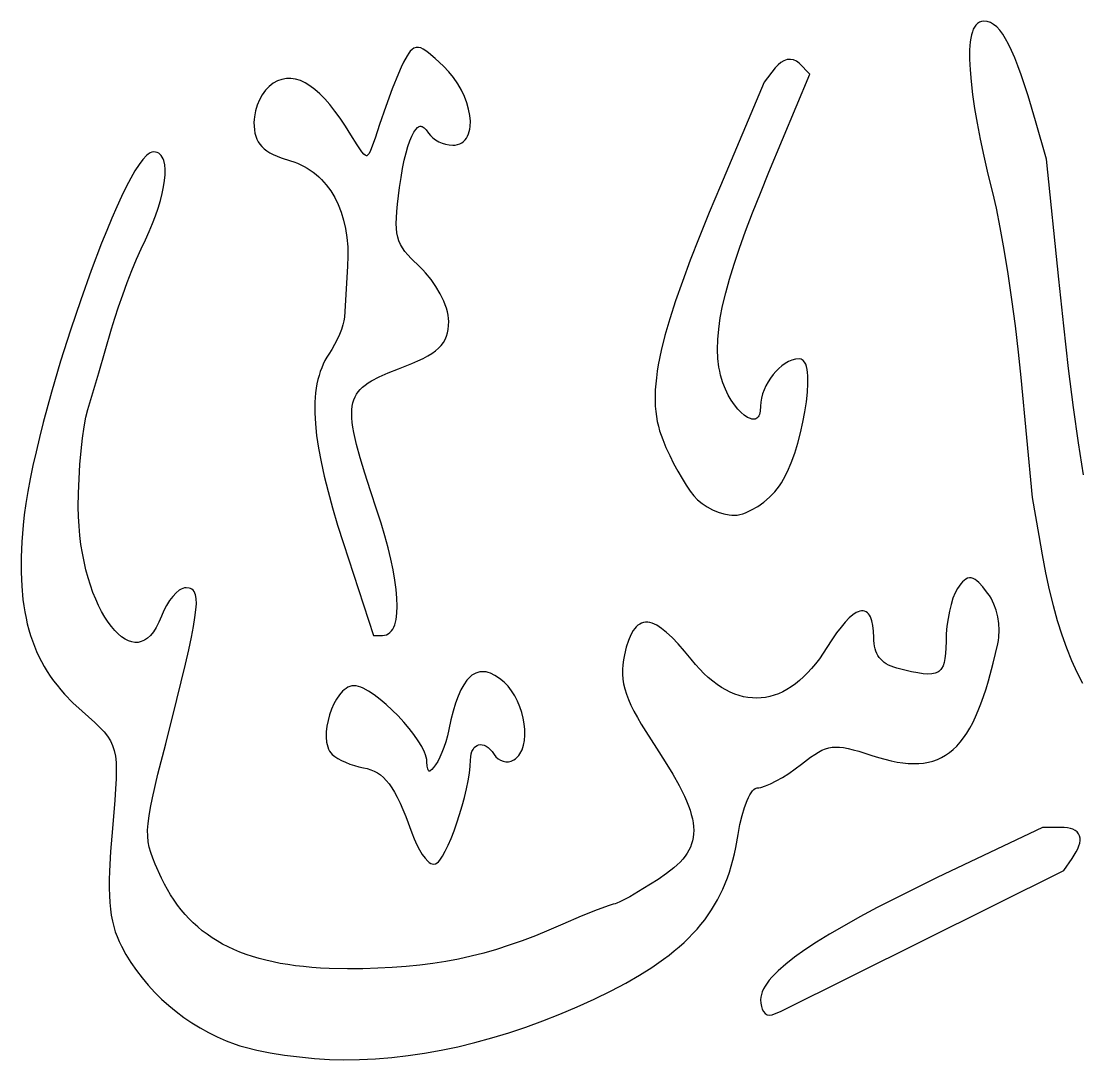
# Model space of a CAD drawing. Extents: x -592 to 638, y 287 to 852.
# Drawn here: x -78.9 to -27.4, y 400 to 450.5 of the extents above; entities that cross this region are included whole.
import ezdxf

# ---------------------------------------------------------------- set-up
doc = ezdxf.new("R2010")
doc.units = 0
doc.layers.add('COUCHE_1', color=18, linetype='CONTINUOUS')

msp = doc.modelspace()

# ---------------------------------------------------------------- linework, layer by layer
at = {"layer": 'COUCHE_1'}
msp.add_lwpolyline([(-27.283, 428.446), (-27.531, 429.999), (-27.773, 431.716), (-28.011, 433.607), (-28.248, 435.685), (-28.489, 437.96), (-29.084, 443.796), (-29.62, 445.659), (-29.983, 446.876), (-30.153, 447.409), (-30.317, 447.894), (-30.476, 448.332), (-30.629, 448.724), (-30.779, 449.073), (-30.926, 449.38), (-31.071, 449.647), (-31.215, 449.875), (-31.36, 450.066), (-31.507, 450.222), (-31.658, 450.343), (-31.814, 450.43), (-31.975, 450.482), (-32.14, 450.499), (-32.248, 450.487), (-32.349, 450.45), (-32.439, 450.391), (-32.517, 450.312), (-32.584, 450.216), (-32.642, 450.104), (-32.69, 449.976), (-32.731, 449.833), (-32.764, 449.674), (-32.79, 449.499), (-32.82, 449.106), (-32.825, 448.651), (-32.803, 448.137), (-32.755, 447.566), (-32.681, 446.941), (-32.581, 446.262), (-32.457, 445.534), (-32.306, 444.757), (-32.131, 443.935), (-31.931, 443.069), (-31.706, 442.164), (-31.532, 441.409), (-31.347, 440.475), (-31.157, 439.398), (-30.968, 438.216), (-30.786, 436.965), (-30.616, 435.683), (-30.463, 434.406), (-30.334, 433.172), (-29.774, 427.342), (-29.464, 425.484), (-29.3, 424.553), (-29.129, 423.677), (-28.949, 422.853), (-28.759, 422.08), (-28.558, 421.353), (-28.344, 420.669), (-28.115, 420.026), (-27.871, 419.419), (-27.609, 418.847), (-27.33, 418.306)], dxfattribs=at)
for points in [[(-66.88, 447.331), (-67.054, 447.143), (-67.211, 446.922), (-67.347, 446.675), (-67.459, 446.409), (-67.544, 446.133), (-67.597, 445.853), (-67.611, 445.712), (-67.616, 445.573), (-67.611, 445.392), (-67.596, 445.222), (-67.569, 445.062), (-67.529, 444.911), (-67.475, 444.77), (-67.407, 444.638), (-67.324, 444.515), (-67.226, 444.4), (-67.112, 444.294), (-66.982, 444.195), (-66.837, 444.104), (-66.674, 444.017), (-66.495, 443.936), (-66.296, 443.858), (-65.847, 443.71), (-65.67, 443.654), (-65.501, 443.59), (-65.337, 443.518), (-65.178, 443.438), (-65.024, 443.351), (-64.876, 443.256), (-64.732, 443.155), (-64.594, 443.045), (-64.461, 442.929), (-64.334, 442.806), (-64.212, 442.676), (-64.097, 442.54), (-63.88, 442.246), (-63.688, 441.927), (-63.519, 441.584), (-63.375, 441.217), (-63.256, 440.827), (-63.163, 440.417), (-63.096, 439.985), (-63.057, 439.535), (-63.045, 439.067), (-63.062, 438.58), (-63.219, 436.106), (-63.243, 435.933), (-63.292, 435.732), (-63.365, 435.506), (-63.458, 435.266), (-63.568, 435.018), (-63.692, 434.772), (-63.827, 434.534), (-63.97, 434.31), (-64.069, 434.157), (-64.162, 433.995), (-64.246, 433.826), (-64.323, 433.649), (-64.392, 433.466), (-64.453, 433.275), (-64.506, 433.077), (-64.551, 432.871), (-64.588, 432.657), (-64.618, 432.435), (-64.653, 431.967), (-64.656, 431.464), (-64.628, 430.925), (-64.568, 430.348), (-64.477, 429.731), (-64.354, 429.073), (-64.2, 428.372), (-64.014, 427.627), (-63.796, 426.835), (-63.546, 425.994), (-63.264, 425.105), (-61.808, 420.633), (-61.373, 420.633), (-61.273, 420.642), (-61.175, 420.669), (-61.085, 420.714), (-61.004, 420.775), (-60.932, 420.85), (-60.87, 420.939), (-60.817, 421.039), (-60.772, 421.151), (-60.735, 421.274), (-60.704, 421.41), (-60.664, 421.71), (-60.65, 422.053), (-60.662, 422.438), (-60.698, 422.86), (-60.759, 423.32), (-60.845, 423.814), (-60.955, 424.34), (-61.09, 424.895), (-61.248, 425.478), (-61.43, 426.085), (-61.636, 426.715), (-61.957, 427.669), (-62.231, 428.516), (-62.458, 429.264), (-62.636, 429.921), (-62.764, 430.494), (-62.808, 430.751), (-62.84, 430.989), (-62.859, 431.211), (-62.865, 431.416), (-62.858, 431.605), (-62.838, 431.78), (-62.805, 431.941), (-62.759, 432.09), (-62.701, 432.228), (-62.629, 432.358), (-62.544, 432.479), (-62.445, 432.594), (-62.331, 432.703), (-62.202, 432.808), (-62.057, 432.91), (-61.898, 433.008), (-61.527, 433.201), (-61.093, 433.393), (-60.593, 433.591), (-59.933, 433.855), (-59.649, 433.981), (-59.396, 434.103), (-59.17, 434.225), (-58.97, 434.347), (-58.796, 434.47), (-58.644, 434.598), (-58.515, 434.732), (-58.407, 434.872), (-58.32, 435.02), (-58.252, 435.176), (-58.203, 435.342), (-58.17, 435.516), (-58.152, 435.702), (-58.146, 435.901), (-58.153, 436.05), (-58.175, 436.207), (-58.21, 436.371), (-58.258, 436.54), (-58.317, 436.712), (-58.388, 436.889), (-58.559, 437.244), (-58.767, 437.598), (-59.005, 437.942), (-59.269, 438.263), (-59.41, 438.414), (-59.553, 438.554), (-59.969, 438.956), (-60.136, 439.135), (-60.278, 439.308), (-60.396, 439.476), (-60.493, 439.645), (-60.569, 439.819), (-60.627, 440.004), (-60.668, 440.204), (-60.692, 440.424), (-60.7, 440.67), (-60.693, 440.945), (-60.672, 441.252), (-60.638, 441.597), (-60.534, 442.415), (-60.462, 442.896), (-60.386, 443.336), (-60.305, 443.736), (-60.22, 444.094), (-60.131, 444.411), (-60.039, 444.684), (-59.944, 444.914), (-59.848, 445.099), (-59.753, 445.238), (-59.66, 445.333), (-59.62, 445.36), (-59.58, 445.379), (-59.543, 445.389), (-59.508, 445.391), (-59.471, 445.386), (-59.431, 445.373), (-59.388, 445.35), (-59.343, 445.317), (-59.239, 445.211), (-59.127, 445.051), (-59.038, 444.934), (-58.92, 444.823), (-58.783, 444.725), (-58.631, 444.64), (-58.467, 444.57), (-58.297, 444.517), (-58.123, 444.483), (-57.95, 444.471), (-57.827, 444.479), (-57.712, 444.501), (-57.606, 444.538), (-57.51, 444.59), (-57.423, 444.654), (-57.347, 444.73), (-57.282, 444.817), (-57.227, 444.913), (-57.182, 445.017), (-57.147, 445.129), (-57.121, 445.248), (-57.104, 445.374), (-57.096, 445.638), (-57.122, 445.921), (-57.178, 446.219), (-57.266, 446.527), (-57.383, 446.839), (-57.53, 447.152), (-57.705, 447.46), (-57.908, 447.759), (-58.139, 448.044), (-58.396, 448.308), (-58.805, 448.687), (-59.128, 448.963), (-59.265, 449.065), (-59.39, 449.143), (-59.508, 449.198), (-59.622, 449.226), (-59.734, 449.225), (-59.839, 449.191), (-59.932, 449.129), (-60.015, 449.045), (-60.093, 448.94), (-60.171, 448.816), (-60.339, 448.507), (-60.456, 448.266), (-60.59, 447.961), (-60.893, 447.21), (-61.211, 446.351), (-61.506, 445.483), (-61.724, 444.815), (-61.898, 444.336), (-61.972, 444.169), (-62.038, 444.05), (-62.098, 443.978), (-62.116, 443.963), (-62.132, 443.956), (-62.143, 443.953), (-62.15, 443.954), (-62.202, 443.977), (-62.274, 444.039), (-62.364, 444.145), (-62.596, 444.484), (-62.899, 444.974), (-63.164, 445.394), (-63.424, 445.78), (-63.679, 446.13), (-63.929, 446.446), (-64.176, 446.727), (-64.419, 446.973), (-64.658, 447.184), (-64.894, 447.36), (-65.128, 447.502), (-65.359, 447.609), (-65.589, 447.68), (-65.816, 447.714), (-66.041, 447.711), (-66.262, 447.671), (-66.477, 447.594), (-66.686, 447.482), (-66.785, 447.412)], [(-47.405, 429.384), (-47.212, 428.994), (-47.009, 428.615), (-46.805, 428.258), (-46.604, 427.933), (-46.412, 427.651), (-46.233, 427.422), (-46.044, 427.228), (-45.823, 427.048), (-45.578, 426.887), (-45.317, 426.747), (-45.048, 426.633), (-44.777, 426.547), (-44.512, 426.494), (-44.382, 426.48), (-44.256, 426.477), (-44.128, 426.487), (-43.993, 426.511), (-43.855, 426.548), (-43.711, 426.599), (-43.421, 426.733), (-43.126, 426.908), (-42.835, 427.118), (-42.557, 427.358), (-42.299, 427.621), (-42.179, 427.762), (-42.068, 427.906), (-41.966, 428.057), (-41.865, 428.225), (-41.674, 428.602), (-41.494, 429.028), (-41.327, 429.491), (-41.176, 429.981), (-41.041, 430.488), (-40.924, 430.999), (-40.828, 431.504), (-40.754, 431.992), (-40.704, 432.453), (-40.68, 432.876), (-40.685, 433.248), (-40.699, 433.415), (-40.721, 433.566), (-40.752, 433.701), (-40.793, 433.819), (-40.848, 433.92), (-40.919, 434.003), (-41.012, 434.059), (-41.115, 434.077), (-41.289, 434.062), (-41.458, 434.018), (-41.625, 433.949), (-41.788, 433.858), (-41.946, 433.746), (-42.099, 433.617), (-42.244, 433.472), (-42.381, 433.312), (-42.508, 433.141), (-42.624, 432.96), (-42.726, 432.771), (-42.814, 432.575), (-42.886, 432.376), (-42.939, 432.173), (-42.972, 431.97), (-42.984, 431.775), (-42.999, 431.544), (-43.017, 431.455), (-43.04, 431.378), (-43.068, 431.313), (-43.1, 431.261), (-43.135, 431.221), (-43.172, 431.19), (-43.212, 431.168), (-43.255, 431.154), (-43.304, 431.147), (-43.358, 431.147), (-43.417, 431.156), (-43.479, 431.173), (-43.623, 431.237), (-43.775, 431.336), (-43.935, 431.47), (-44.097, 431.637), (-44.258, 431.837), (-44.414, 432.066), (-44.561, 432.322), (-44.696, 432.604), (-44.815, 432.91), (-44.927, 433.284), (-44.972, 433.477), (-45.009, 433.676), (-45.06, 434.094), (-45.08, 434.539), (-45.068, 435.014), (-45.022, 435.523), (-44.943, 436.07), (-44.829, 436.656), (-44.679, 437.285), (-44.493, 437.961), (-44.27, 438.685), (-44.01, 439.462), (-43.712, 440.294), (-43.374, 441.185), (-42.997, 442.136), (-42.58, 443.153), (-40.588, 447.926), (-41.115, 448.453), (-41.241, 448.553), (-41.385, 448.618), (-41.538, 448.643), (-41.694, 448.629), (-41.848, 448.579), (-41.997, 448.495), (-42.138, 448.378), (-42.268, 448.234), (-42.812, 447.536), (-44.941, 442.491), (-45.484, 441.191), (-45.971, 439.988), (-46.405, 438.875), (-46.787, 437.848), (-47.118, 436.901), (-47.399, 436.028), (-47.632, 435.223), (-47.818, 434.481), (-47.958, 433.798), (-48.011, 433.475), (-48.053, 433.165), (-48.084, 432.866), (-48.104, 432.578), (-48.114, 432.301), (-48.113, 432.033), (-48.102, 431.774), (-48.08, 431.523), (-48.048, 431.279), (-48.007, 431.042), (-47.955, 430.812), (-47.894, 430.588), (-47.823, 430.368), (-47.744, 430.153), (-47.585, 429.774)], [(-74.649, 408.743), (-74.651, 408.348), (-74.641, 407.98), (-74.622, 407.639), (-74.592, 407.321), (-74.551, 407.023), (-74.498, 406.743), (-74.434, 406.479), (-74.359, 406.227), (-74.272, 405.987), (-74.172, 405.754), (-74.061, 405.526), (-73.837, 405.121), (-73.594, 404.727), (-73.332, 404.345), (-73.051, 403.976), (-72.753, 403.62), (-72.438, 403.277), (-72.107, 402.95), (-71.761, 402.637), (-71.4, 402.34), (-71.026, 402.059), (-70.638, 401.795), (-70.238, 401.549), (-69.826, 401.321), (-69.403, 401.112), (-68.97, 400.922), (-68.527, 400.753), (-68.299, 400.677), (-68.045, 400.604), (-67.472, 400.465), (-66.826, 400.339), (-66.129, 400.228), (-65.403, 400.135), (-64.668, 400.064), (-63.946, 400.017), (-63.258, 399.997), (-62.488, 400.006), (-61.709, 400.042), (-60.92, 400.106), (-60.124, 400.198), (-59.321, 400.316), (-58.512, 400.462), (-57.697, 400.635), (-56.878, 400.834), (-56.054, 401.059), (-55.228, 401.311), (-54.4, 401.588), (-53.57, 401.891), (-52.74, 402.22), (-51.91, 402.574), (-51.082, 402.952), (-50.255, 403.356), (-49.542, 403.73), (-48.879, 404.108), (-48.266, 404.493), (-47.701, 404.885), (-47.435, 405.085), (-47.181, 405.288), (-46.938, 405.494), (-46.706, 405.704), (-46.485, 405.917), (-46.274, 406.133), (-46.073, 406.354), (-45.883, 406.58), (-45.703, 406.809), (-45.533, 407.044), (-45.372, 407.284), (-45.221, 407.528), (-45.079, 407.779), (-44.947, 408.035), (-44.823, 408.297), (-44.708, 408.565), (-44.601, 408.839), (-44.503, 409.12), (-44.413, 409.408), (-44.33, 409.703), (-44.256, 410.005), (-44.188, 410.315), (-44.076, 410.955), (-43.991, 411.437), (-43.888, 411.877), (-43.77, 412.27), (-43.642, 412.607), (-43.575, 412.751), (-43.508, 412.878), (-43.44, 412.986), (-43.373, 413.074), (-43.31, 413.141), (-43.251, 413.186), (-43.201, 413.209), (-43.148, 413.218), (-43.071, 413.224), (-42.973, 413.243), (-42.754, 413.313), (-42.501, 413.42), (-42.222, 413.561), (-41.924, 413.731), (-41.615, 413.925), (-41.304, 414.139), (-40.999, 414.368), (-40.551, 414.708), (-40.355, 414.843), (-40.173, 414.955), (-40.002, 415.045), (-39.837, 415.114), (-39.674, 415.163), (-39.508, 415.194), (-39.336, 415.206), (-39.151, 415.2), (-38.951, 415.176), (-38.729, 415.135), (-38.484, 415.075), (-38.212, 414.999), (-37.57, 414.796), (-37.249, 414.695), (-36.939, 414.608), (-36.64, 414.535), (-36.352, 414.477), (-36.074, 414.435), (-35.806, 414.408), (-35.548, 414.397), (-35.299, 414.402), (-35.059, 414.424), (-34.828, 414.464), (-34.605, 414.521), (-34.391, 414.597), (-34.185, 414.69), (-33.987, 414.803), (-33.797, 414.934), (-33.615, 415.084), (-33.441, 415.253), (-33.274, 415.441), (-33.113, 415.648), (-32.959, 415.875), (-32.811, 416.122), (-32.669, 416.388), (-32.531, 416.675), (-32.399, 416.983), (-32.27, 417.312), (-32.145, 417.662), (-32.024, 418.033), (-31.906, 418.428), (-31.677, 419.282), (-31.456, 420.23), (-31.426, 420.389), (-31.404, 420.553), (-31.387, 420.882), (-31.404, 421.214), (-31.452, 421.542), (-31.531, 421.86), (-31.64, 422.16), (-31.706, 422.305), (-31.779, 422.442), (-31.859, 422.572), (-31.946, 422.694), (-32.179, 422.989), (-32.377, 423.206), (-32.469, 423.29), (-32.558, 423.356), (-32.648, 423.403), (-32.74, 423.43), (-32.835, 423.434), (-32.926, 423.412), (-33.012, 423.369), (-33.092, 423.308), (-33.17, 423.231), (-33.249, 423.138), (-33.415, 422.906), (-33.528, 422.7), (-33.632, 422.441), (-33.725, 422.14), (-33.806, 421.807), (-33.873, 421.449), (-33.925, 421.079), (-33.958, 420.704), (-33.97, 420.339), (-33.976, 420.026), (-33.992, 419.752), (-34.02, 419.516), (-34.061, 419.316), (-34.116, 419.152), (-34.187, 419.019), (-34.226, 418.968), (-34.27, 418.922), (-34.319, 418.882), (-34.37, 418.849), (-34.501, 418.796), (-34.659, 418.765), (-34.851, 418.756), (-35.079, 418.771), (-35.343, 418.808), (-35.644, 418.867), (-36.368, 419.045), (-36.51, 419.088), (-36.641, 419.136), (-36.762, 419.191), (-36.872, 419.252), (-36.972, 419.319), (-37.062, 419.392), (-37.144, 419.472), (-37.216, 419.558), (-37.279, 419.652), (-37.334, 419.752), (-37.38, 419.861), (-37.418, 419.978), (-37.448, 420.103), (-37.469, 420.236), (-37.482, 420.379), (-37.487, 420.533), (-37.496, 420.846), (-37.524, 421.118), (-37.571, 421.347), (-37.638, 421.532), (-37.682, 421.613), (-37.732, 421.681), (-37.789, 421.738), (-37.855, 421.783), (-37.927, 421.814), (-38.005, 421.829), (-38.085, 421.828), (-38.166, 421.814), (-38.247, 421.787), (-38.332, 421.747), (-38.5, 421.636), (-38.68, 421.481), (-38.871, 421.282), (-39.075, 421.039), (-39.29, 420.751), (-39.518, 420.42), (-39.757, 420.045), (-39.939, 419.763), (-40.123, 419.499), (-40.311, 419.253), (-40.502, 419.023), (-40.696, 418.81), (-40.893, 418.615), (-41.092, 418.437), (-41.293, 418.275), (-41.497, 418.131), (-41.702, 418.004), (-41.909, 417.893), (-42.117, 417.8), (-42.326, 417.723), (-42.536, 417.663), (-42.748, 417.62), (-42.96, 417.593), (-43.172, 417.583), (-43.386, 417.59), (-43.6, 417.613), (-43.814, 417.653), (-44.029, 417.71), (-44.243, 417.784), (-44.458, 417.875), (-44.673, 417.983), (-44.887, 418.108), (-45.101, 418.251), (-45.314, 418.41), (-45.526, 418.588), (-45.737, 418.782), (-45.946, 418.994), (-46.153, 419.224), (-46.36, 419.473), (-46.689, 419.874), (-46.997, 420.226), (-47.285, 420.527), (-47.552, 420.777), (-47.803, 420.977), (-48.036, 421.126), (-48.15, 421.183), (-48.26, 421.226), (-48.368, 421.255), (-48.473, 421.271), (-48.576, 421.273), (-48.676, 421.259), (-48.772, 421.23), (-48.863, 421.186), (-48.949, 421.129), (-49.029, 421.058), (-49.103, 420.975), (-49.174, 420.878), (-49.3, 420.653), (-49.413, 420.379), (-49.514, 420.056), (-49.605, 419.685), (-49.653, 419.442), (-49.685, 419.206), (-49.702, 418.973), (-49.702, 418.742), (-49.683, 418.51), (-49.646, 418.274), (-49.589, 418.033), (-49.511, 417.783), (-49.412, 417.522), (-49.29, 417.247), (-49.146, 416.956), (-48.977, 416.645), (-48.784, 416.312), (-48.564, 415.953), (-48.045, 415.149), (-47.62, 414.493), (-47.253, 413.89), (-46.942, 413.334), (-46.689, 412.822), (-46.583, 412.582), (-46.492, 412.352), (-46.415, 412.131), (-46.352, 411.919), (-46.302, 411.716), (-46.267, 411.521), (-46.245, 411.334), (-46.237, 411.154), (-46.243, 410.981), (-46.262, 410.814), (-46.294, 410.652), (-46.34, 410.495), (-46.398, 410.342), (-46.471, 410.192), (-46.557, 410.044), (-46.657, 409.899), (-46.771, 409.756), (-46.9, 409.614), (-47.042, 409.473), (-47.198, 409.333), (-47.556, 409.05), (-47.97, 408.766), (-48.704, 408.305), (-49.345, 407.928), (-49.824, 407.674), (-49.973, 407.609), (-50.056, 407.588), (-50.16, 407.567), (-50.351, 407.507), (-50.926, 407.292), (-51.702, 406.975), (-52.597, 406.59), (-53.275, 406.298), (-53.933, 406.03), (-54.575, 405.786), (-55.204, 405.565), (-55.825, 405.366), (-56.439, 405.188), (-57.052, 405.031), (-57.667, 404.894), (-58.287, 404.775), (-58.916, 404.676), (-59.557, 404.593), (-60.214, 404.528), (-60.891, 404.479), (-61.591, 404.445), (-62.318, 404.426), (-63.074, 404.421), (-63.961, 404.439), (-64.386, 404.459), (-64.799, 404.488), (-65.2, 404.526), (-65.589, 404.571), (-65.967, 404.625), (-66.334, 404.687), (-66.689, 404.757), (-67.033, 404.836), (-67.366, 404.923), (-67.689, 405.018), (-68, 405.123), (-68.301, 405.236), (-68.592, 405.357), (-68.873, 405.488), (-69.143, 405.627), (-69.404, 405.775), (-69.655, 405.932), (-69.896, 406.098), (-70.128, 406.273), (-70.351, 406.457), (-70.564, 406.651), (-70.769, 406.854), (-70.965, 407.066), (-71.152, 407.288), (-71.331, 407.52), (-71.502, 407.761), (-71.665, 408.012), (-71.82, 408.273), (-71.966, 408.545), (-72.105, 408.826), (-72.416, 409.503), (-72.536, 409.795), (-72.633, 410.069), (-72.706, 410.333), (-72.756, 410.597), (-72.782, 410.872), (-72.785, 411.166), (-72.764, 411.491), (-72.718, 411.855), (-72.647, 412.267), (-72.551, 412.736), (-72.281, 413.883), (-71.906, 415.365), (-71.36, 417.521), (-70.946, 419.23), (-70.786, 419.931), (-70.656, 420.54), (-70.555, 421.062), (-70.482, 421.504), (-70.436, 421.873), (-70.417, 422.175), (-70.425, 422.42), (-70.46, 422.611), (-70.49, 422.695), (-70.528, 422.766), (-70.576, 422.827), (-70.633, 422.876), (-70.697, 422.912), (-70.769, 422.937), (-70.912, 422.953), (-70.996, 422.944), (-71.08, 422.919), (-71.162, 422.881), (-71.245, 422.829), (-71.404, 422.698), (-71.563, 422.528), (-71.717, 422.324), (-71.863, 422.092), (-71.996, 421.837), (-72.111, 421.567), (-72.237, 421.269), (-72.368, 421.016), (-72.506, 420.803), (-72.649, 420.63), (-72.795, 420.495), (-72.943, 420.396), (-73.093, 420.33), (-73.245, 420.296), (-73.399, 420.292), (-73.557, 420.316), (-73.718, 420.37), (-73.882, 420.453), (-74.049, 420.564), (-74.216, 420.704), (-74.383, 420.871), (-74.548, 421.065), (-74.71, 421.284), (-74.868, 421.528), (-75.021, 421.794), (-75.168, 422.083), (-75.308, 422.393), (-75.441, 422.723), (-75.565, 423.071), (-75.679, 423.437), (-75.784, 423.82), (-75.877, 424.219), (-75.958, 424.632), (-76.026, 425.059), (-76.081, 425.498), (-76.121, 425.948), (-76.146, 426.409), (-76.155, 426.879), (-76.146, 427.557), (-76.119, 428.25), (-76.076, 428.938), (-76.019, 429.603), (-75.95, 430.223), (-75.872, 430.779), (-75.785, 431.251), (-75.692, 431.62), (-75.161, 433.403), (-74.539, 435.537), (-74.381, 436.055), (-74.197, 436.614), (-73.992, 437.199), (-73.773, 437.791), (-73.546, 438.372), (-73.32, 438.925), (-73.1, 439.43), (-72.893, 439.873), (-72.709, 440.266), (-72.543, 440.656), (-72.396, 441.039), (-72.268, 441.413), (-72.161, 441.773), (-72.073, 442.119), (-72.006, 442.446), (-71.961, 442.752), (-71.936, 443.035), (-71.934, 443.292), (-71.954, 443.522), (-71.999, 443.72), (-72.032, 443.81), (-72.073, 443.891), (-72.121, 443.963), (-72.179, 444.025), (-72.246, 444.075), (-72.321, 444.112), (-72.403, 444.135), (-72.493, 444.142), (-72.581, 444.129), (-72.669, 444.093), (-72.755, 444.039), (-72.842, 443.968), (-73.016, 443.781), (-73.202, 443.531), (-73.4, 443.223), (-73.608, 442.86), (-73.826, 442.444), (-74.053, 441.979), (-74.287, 441.469), (-74.529, 440.919), (-74.775, 440.33), (-75.026, 439.707), (-75.533, 438.377), (-76.04, 436.955), (-76.537, 435.475), (-77.014, 433.965), (-77.458, 432.456), (-77.861, 430.98), (-78.044, 430.262), (-78.211, 429.565), (-78.364, 428.89), (-78.499, 428.242), (-78.615, 427.625), (-78.712, 427.042), (-78.788, 426.497), (-78.841, 425.994), (-78.899, 425.191), (-78.929, 424.432), (-78.931, 423.712), (-78.903, 423.031), (-78.845, 422.386), (-78.804, 422.074), (-78.755, 421.772), (-78.698, 421.477), (-78.634, 421.189), (-78.561, 420.909), (-78.479, 420.635), (-78.39, 420.368), (-78.291, 420.107), (-78.184, 419.852), (-78.069, 419.602), (-77.944, 419.358), (-77.811, 419.119), (-77.669, 418.885), (-77.518, 418.655), (-77.357, 418.43), (-77.188, 418.209), (-77.009, 417.991), (-76.82, 417.776), (-76.416, 417.357), (-75.974, 416.948), (-75.357, 416.397), (-75.112, 416.161), (-74.905, 415.94), (-74.735, 415.727), (-74.597, 415.511), (-74.49, 415.286), (-74.41, 415.039), (-74.354, 414.762), (-74.321, 414.446), (-74.309, 414.081), (-74.317, 413.659), (-74.342, 413.173), (-74.382, 412.614), (-74.499, 411.245), (-74.587, 410.129), (-74.638, 409.171)], [(-63.31, 417.918), (-63.464, 417.742), (-63.605, 417.533), (-63.732, 417.298), (-63.843, 417.043), (-63.937, 416.775), (-64.012, 416.499), (-64.066, 416.221), (-64.097, 415.948), (-64.103, 415.684), (-64.082, 415.438), (-64.059, 415.321), (-64.029, 415.21), (-63.99, 415.107), (-63.941, 415.011), (-63.882, 414.923), (-63.812, 414.846), (-63.688, 414.746), (-63.534, 414.648), (-63.356, 414.553), (-63.159, 414.463), (-62.949, 414.38), (-62.731, 414.306), (-62.511, 414.245), (-62.297, 414.198), (-62.107, 414.156), (-61.932, 414.102), (-61.768, 414.033), (-61.613, 413.95), (-61.465, 413.848), (-61.323, 413.727), (-61.184, 413.585), (-61.049, 413.418), (-60.915, 413.227), (-60.783, 413.008), (-60.649, 412.76), (-60.515, 412.481), (-60.378, 412.171), (-60.238, 411.827), (-59.941, 411.03), (-59.827, 410.735), (-59.701, 410.456), (-59.568, 410.203), (-59.431, 409.981), (-59.294, 409.795), (-59.16, 409.651), (-59.091, 409.594), (-59.022, 409.55), (-58.949, 409.52), (-58.87, 409.508), (-58.789, 409.525), (-58.715, 409.567), (-58.647, 409.626), (-58.581, 409.701), (-58.45, 409.891), (-58.314, 410.136), (-58.173, 410.428), (-58.031, 410.761), (-57.89, 411.127), (-57.751, 411.517), (-57.619, 411.924), (-57.495, 412.34), (-57.382, 412.756), (-57.283, 413.165), (-57.202, 413.559), (-57.14, 413.929), (-57.1, 414.269), (-57.087, 414.566), (-57.078, 414.731), (-57.053, 414.871), (-57.015, 414.992), (-56.965, 415.093), (-56.906, 415.175), (-56.84, 415.238), (-56.768, 415.283), (-56.691, 415.311), (-56.609, 415.322), (-56.521, 415.316), (-56.428, 415.291), (-56.331, 415.247), (-56.232, 415.181), (-56.133, 415.092), (-56.036, 414.981), (-55.938, 414.839), (-55.854, 414.728), (-55.749, 414.633), (-55.631, 414.56), (-55.504, 414.51), (-55.371, 414.486), (-55.237, 414.489), (-55.104, 414.519), (-54.98, 414.578), (-54.893, 414.639), (-54.816, 414.71), (-54.746, 414.789), (-54.683, 414.878), (-54.584, 415.071), (-54.512, 415.291), (-54.466, 415.53), (-54.445, 415.786), (-54.448, 416.053), (-54.475, 416.329), (-54.524, 416.609), (-54.594, 416.89), (-54.687, 417.167), (-54.8, 417.436), (-54.933, 417.694), (-55.087, 417.936), (-55.261, 418.158), (-55.454, 418.355), (-55.682, 418.544), (-55.903, 418.69), (-56.117, 418.794), (-56.225, 418.83), (-56.331, 418.855), (-56.435, 418.867), (-56.538, 418.868), (-56.639, 418.857), (-56.738, 418.833), (-56.835, 418.798), (-56.928, 418.75), (-57.017, 418.692), (-57.104, 418.622), (-57.187, 418.541), (-57.268, 418.449), (-57.419, 418.236), (-57.56, 417.98), (-57.693, 417.681), (-57.817, 417.34), (-57.933, 416.956), (-58.042, 416.528), (-58.144, 416.058), (-58.214, 415.749), (-58.294, 415.457), (-58.383, 415.184), (-58.479, 414.933), (-58.58, 414.706), (-58.682, 414.507), (-58.783, 414.338), (-58.881, 414.203), (-58.971, 414.106), (-59.048, 414.048), (-59.073, 414.036), (-59.092, 414.032), (-59.103, 414.032), (-59.11, 414.035), (-59.12, 414.042), (-59.135, 414.06), (-59.152, 414.092), (-59.168, 414.138), (-59.195, 414.282), (-59.206, 414.49), (-59.213, 414.593), (-59.237, 414.708), (-59.274, 414.829), (-59.324, 414.957), (-59.457, 415.224), (-59.631, 415.51), (-59.839, 415.807), (-60.076, 416.112), (-60.335, 416.417), (-60.612, 416.717), (-60.899, 417.005), (-61.192, 417.276), (-61.484, 417.523), (-61.77, 417.74), (-62.045, 417.921), (-62.301, 418.06), (-62.424, 418.113), (-62.541, 418.152), (-62.653, 418.176), (-62.76, 418.185), (-62.86, 418.176), (-62.957, 418.151), (-63.051, 418.112), (-63.14, 418.059), (-63.227, 417.994)], [(-42.984, 402.917), (-42.975, 402.746), (-42.948, 402.591), (-42.903, 402.455), (-42.842, 402.338), (-42.762, 402.245), (-42.661, 402.182), (-42.542, 402.16), (-42.429, 402.186), (-41.992, 402.367), (-28.249, 409.206), (-27.844, 409.788), (-27.734, 409.954), (-27.641, 410.112), (-27.567, 410.261), (-27.51, 410.402), (-27.472, 410.535), (-27.453, 410.661), (-27.455, 410.78), (-27.48, 410.891), (-27.528, 410.992), (-27.6, 411.079), (-27.69, 411.15), (-27.799, 411.206), (-27.923, 411.247), (-28.063, 411.276), (-28.219, 411.293), (-28.39, 411.298), (-29.284, 411.298), (-34.394, 408.855), (-35.439, 408.349), (-36.414, 407.862), (-37.32, 407.395), (-38.158, 406.946), (-38.927, 406.517), (-39.629, 406.106), (-40.263, 405.713), (-40.83, 405.339), (-41.33, 404.982), (-41.764, 404.642), (-42.131, 404.32), (-42.291, 404.164), (-42.433, 404.013), (-42.56, 403.865), (-42.67, 403.721), (-42.765, 403.58), (-42.842, 403.442), (-42.903, 403.307), (-42.948, 403.174), (-42.975, 403.044)]]:
    msp.add_lwpolyline(points, close=True, dxfattribs=at)

doc.saveas('drawing.dxf')
